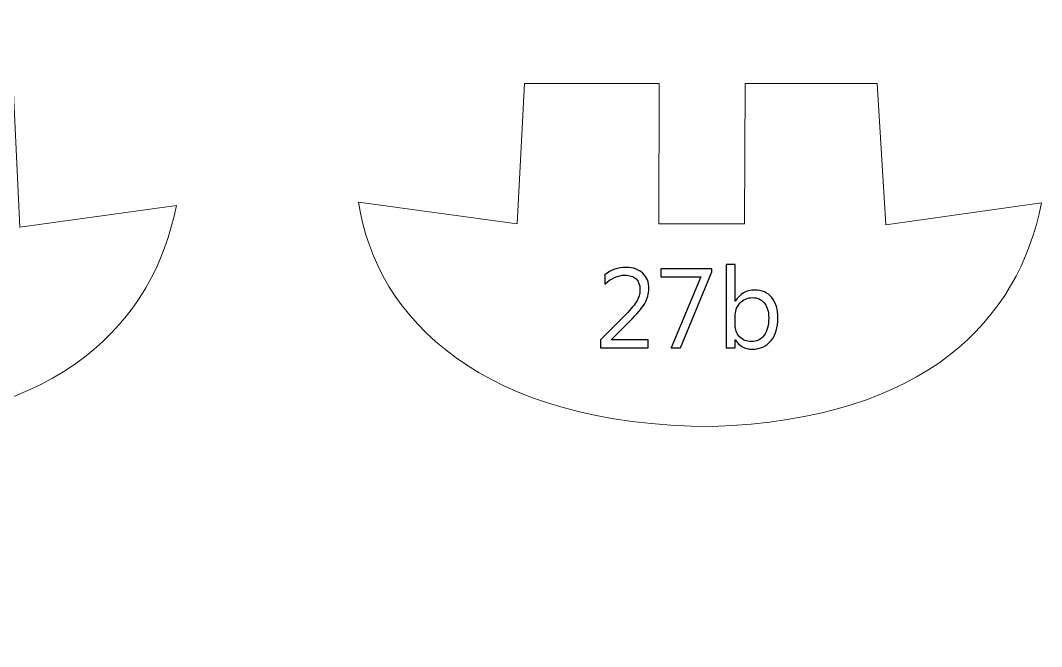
# Model space of a CAD drawing. Header units: centimetres. Extents: x -370 to 378, y -504 to 433.
# Drawn here: x 300.1 to 373.1, y 167.9 to 212.7 of the extents above; entities that cross this region are included whole.
import ezdxf

# ---------------------------------------------------------------- set-up
doc = ezdxf.new("R2010")
doc.units = ezdxf.units.CM
doc.header["$MEASUREMENT"] = 0
doc.layers.add('Camada 1', color=7, linetype='Continuous')
doc.layers.add('Camada 2', color=20, linetype='Continuous')

msp = doc.modelspace()

# ---------------------------------------------------------------- linework, layer by layer
at = {"layer": 'Camada 1', "lineweight": 9}
for points, knots in [([(216.721, 265.254), (216.721, 265.254), (230.116, 265.318), (230.116, 265.318), (230.116, 265.318), (230.116, 265.318), (230.103, 244.768), (230.103, 244.768), (230.103, 244.768), (230.103, 244.768), (236.36, 244.767), (236.36, 244.767), (236.36, 244.767), (236.36, 244.767), (236.371, 265.182), (236.371, 265.182), (236.371, 265.182), (236.371, 265.182), (256.209, 265.182), (256.209, 265.182), (256.209, 265.182), (256.209, 265.182), (256.209, 244.767), (256.209, 244.767), (256.209, 244.767), (256.209, 244.767), (262.443, 244.768), (262.443, 244.768), (262.443, 244.768), (262.443, 244.768), (262.445, 265.213), (262.445, 265.213), (262.445, 265.213), (262.445, 265.213), (282.346, 265.204), (282.346, 265.204), (282.346, 265.204), (282.346, 265.204), (282.296, 244.775), (282.296, 244.775), (282.296, 244.775), (282.296, 244.775), (288.629, 244.768), (288.629, 244.768), (288.629, 244.768), (288.629, 244.768), (288.652, 265.258), (288.652, 265.258), (288.652, 265.258), (288.652, 265.258), (308.479, 265.277), (308.479, 265.277), (308.479, 265.277), (308.479, 265.277), (308.479, 244.77), (308.479, 244.77), (308.479, 244.77), (308.479, 244.77), (314.689, 244.774), (314.689, 244.774), (314.689, 244.774), (314.689, 244.774), (314.79, 265.253), (314.79, 265.253), (314.79, 265.253), (314.79, 265.253), (334.828, 265.214), (334.828, 265.214), (334.828, 265.214), (334.828, 265.214), (334.892, 244.769), (334.892, 244.769), (334.892, 244.769), (334.892, 244.769), (341.063, 244.77), (341.063, 244.77), (341.063, 244.77), (341.063, 244.77), (341.094, 265.214), (341.094, 265.214), (341.094, 265.214), (341.094, 265.214), (366.922, 265.225), (366.922, 265.225), (366.922, 265.225), (366.922, 265.225), (366.966, 256.867), (366.966, 256.867), (366.966, 256.867), (366.966, 256.867), (360.754, 256.873), (360.754, 256.873), (360.754, 256.873), (360.754, 256.873), (360.754, 232.292), (360.754, 232.292), (360.754, 232.292), (360.754, 232.292), (366.964, 232.296), (366.964, 232.296), (366.964, 232.296), (366.964, 232.296), (366.963, 224.01), (366.963, 224.01), (366.963, 224.01), (366.963, 224.01), (210.199, 224.007), (210.199, 224.007), (210.199, 224.007), (210.199, 224.007), (210.193, 236.573), (210.193, 236.573), (210.193, 236.573), (210.193, 236.573), (189.145, 236.573), (189.145, 236.573), (189.145, 236.573), (185.916, 236.501), (184.439, 233.061), (184.413, 226.826), (184.413, 226.826), (184.673, 216.628), (178.684, 212.355), (173.821, 212.903), (173.821, 212.903), (173.821, 212.903), (176.697, 236.149), (176.697, 236.149), (176.697, 236.149), (176.697, 236.149), (170.539, 236.789), (170.539, 236.789), (170.539, 236.789), (170.539, 236.789), (168.49, 221.602), (168.49, 221.602), (168.49, 221.602), (168.49, 221.602), (4.291, 221.42), (4.291, 221.42), (4.291, 221.42), (4.291, 221.42), (4.288, 209.376), (4.288, 209.376), (4.288, 209.376), (4.288, 209.376), (-1.971, 209.374), (-1.971, 209.374), (-1.971, 209.374), (-1.971, 209.374), (-2.239, 168.069), (-2.239, 168.069), (-2.239, 168.069), (-2.239, 168.069), (-66.592, 160.863), (-66.592, 160.863), (-66.592, 160.863), (-66.592, 160.863), (-120.101, 160.892), (-120.101, 160.892), (-120.101, 160.892), (-122.907, 159.848), (-124.083, 157.497), (-123.291, 153.568), (-123.291, 153.568), (-123.291, 153.568), (-121.417, 147.705), (-121.417, 147.705), (-121.417, 147.705), (-119.664, 142.218), (-119.162, 139.073), (-123.559, 137.253), (-123.559, 137.253), (-123.559, 137.253), (-131.456, 134.303), (-131.456, 134.303), (-131.456, 134.303), (-142.328, 129.369), (-143.928, 118.845), (-139.185, 104.494), (-139.185, 104.494), (-136.723, 96.587), (-139.695, 91.079), (-144.309, 92.767), (-144.309, 92.767), (-144.309, 92.767), (-196.019, 110.18), (-196.019, 110.18), (-196.019, 110.18), (-194.826, 114.677), (-193.391, 119.174), (-191.716, 123.67), (-191.716, 123.67), (-191.716, 123.67), (-176.995, 117.362), (-176.995, 117.362), (-176.995, 117.362), (-176.995, 117.362), (-174.937, 123.295), (-174.937, 123.295), (-174.937, 123.295), (-174.937, 123.295), (-189.72, 129.603), (-189.72, 129.603), (-189.72, 129.603), (-187.47, 134.471), (-185.1, 139.218), (-182.609, 143.842), (-182.609, 143.842), (-182.609, 143.842), (-167.889, 135.786), (-167.889, 135.786), (-167.889, 135.786), (-167.889, 135.786), (-164.645, 141.095), (-164.645, 141.095), (-164.645, 141.095), (-164.645, 141.095), (-179.178, 149.214), (-179.178, 149.214), (-179.178, 149.214), (-176.797, 153.396), (-174.316, 157.382), (-171.694, 161.08), (-171.694, 161.08), (-171.694, 161.08), (-158.221, 152.024), (-158.221, 152.024), (-158.221, 152.024), (-158.221, 152.024), (-154.852, 157.145), (-154.852, 157.145), (-154.852, 157.145), (-154.852, 157.145), (-168.138, 166.201), (-168.138, 166.201), (-168.138, 166.201), (-165.271, 169.951), (-162.563, 173.777), (-160.029, 177.692), (-160.029, 177.692), (-160.029, 177.692), (-146.12, 169.011), (-146.12, 169.011), (-146.12, 169.011), (-146.12, 169.011), (-143.438, 174.444), (-143.438, 174.444), (-143.438, 174.444), (-143.438, 174.444), (-157.035, 183.25), (-157.035, 183.25), (-157.035, 183.25), (-151.695, 195.771), (-155.396, 206.053), (-170.299, 212.164), (-170.299, 212.164), (-196.331, 218.03), (-225.837, 215.086), (-252.767, 201.797), (-252.767, 201.797), (-272.125, 191.19), (-291.085, 177.8), (-311.371, 166), (-311.371, 166), (-321.658, 159.339), (-331.851, 153.367), (-342.736, 148.568), (-342.736, 148.568), (-346.86, 147.224), (-349.73, 146.708), (-351.28, 147.57), (-351.28, 147.57), (-360.973, 156.269), (-365.918, 177.156), (-365.135, 212.753), (-365.135, 212.753), (-363.041, 242.961), (-358.027, 262.687), (-349.489, 269.76), (-349.489, 269.76), (-341.694, 272.706), (-312.337, 273.158), (-268.236, 269.823), (-268.236, 269.823), (-238.219, 267.466), (-208.36, 264.64), (-178.599, 261.521), (-178.599, 261.521), (-161.15, 259.512), (-146.663, 274.84), (-133.661, 298.457), (-133.661, 298.457), (-137.932, 299.192), (-140.952, 302.511), (-141.329, 309.219), (-141.329, 309.219), (-141.246, 317.163), (-137.792, 321.124), (-131.21, 321.7), (-131.21, 321.7), (-128.465, 321.723), (-125.72, 321.692), (-122.976, 321.377), (-122.976, 321.377), (-119.251, 320.932), (-117.518, 322.574), (-117.641, 327.134), (-117.641, 327.134), (-117.641, 327.134), (-117.584, 336.153), (-117.584, 336.153), (-117.584, 336.153), (-117.584, 336.153), (-110.776, 336.152), (-110.776, 336.152), (-110.776, 336.152), (-110.776, 336.152), (-110.773, 349.137), (-110.773, 349.137), (-110.773, 349.137), (-110.773, 349.137), (-99.344, 349.13), (-99.344, 349.13), (-99.344, 349.13), (-99.344, 349.13), (-88.153, 362.878), (-88.153, 362.878), (-88.153, 362.878), (-88.153, 362.878), (-34.119, 362.869), (-34.119, 362.869), (-34.119, 362.869), (-34.119, 362.869), (-34.106, 340.512), (-34.106, 340.512), (-34.106, 340.512), (-34.106, 340.512), (-27.597, 340.514), (-27.597, 340.514), (-27.597, 340.514), (-27.597, 340.514), (-27.691, 325.715), (-27.691, 325.715), (-27.691, 325.715), (-27.873, 322.531), (-30.047, 321.13), (-33.358, 320.596), (-33.358, 320.596), (-33.358, 320.596), (-44.151, 320.594), (-44.151, 320.594), (-44.151, 320.594), (-44.151, 320.594), (-44.155, 311.191), (-44.155, 311.191), (-44.155, 311.191), (-44.155, 311.191), (-32.849, 311.191), (-32.849, 311.191), (-32.849, 311.191), (-18.571, 310.629), (-10.255, 308.442), (-6.272, 303.592), (-6.272, 303.592), (-3.714, 300.56), (-2.148, 297.196), (-2.032, 293.351), (-2.032, 293.351), (-2.032, 293.351), (-1.901, 274.856), (-1.901, 274.856), (-1.901, 274.856), (-1.901, 274.856), (4.408, 274.86), (4.408, 274.86), (4.408, 274.86), (4.408, 274.86), (4.426, 260.305), (4.426, 260.305), (4.426, 260.305), (4.426, 260.305), (175.044, 260.301), (175.044, 260.301), (175.044, 260.301), (175.044, 260.301), (175.017, 268.365), (175.017, 268.365), (175.017, 268.365), (179.182, 281.411), (183.274, 295.03), (187.51, 307.504), (187.51, 307.504), (189.372, 313.034), (192.544, 316.081), (197.008, 315.926), (197.008, 315.926), (202.874, 315.367), (206.189, 311.724), (207.985, 306.102), (207.985, 306.102), (211.365, 293.082), (213.787, 278.849), (216.721, 265.254)], [0, 0, 0, 0, 0.009804, 0.009804, 0.009804, 0.009804, 0.019608, 0.019608, 0.019608, 0.019608, 0.029412, 0.029412, 0.029412, 0.029412, 0.039216, 0.039216, 0.039216, 0.039216, 0.04902, 0.04902, 0.04902, 0.04902, 0.058824, 0.058824, 0.058824, 0.058824, 0.068627, 0.068627, 0.068627, 0.068627, 0.078431, 0.078431, 0.078431, 0.078431, 0.088235, 0.088235, 0.088235, 0.088235, 0.098039, 0.098039, 0.098039, 0.098039, 0.107843, 0.107843, 0.107843, 0.107843, 0.117647, 0.117647, 0.117647, 0.117647, 0.127451, 0.127451, 0.127451, 0.127451, 0.137255, 0.137255, 0.137255, 0.137255, 0.147059, 0.147059, 0.147059, 0.147059, 0.156863, 0.156863, 0.156863, 0.156863, 0.166667, 0.166667, 0.166667, 0.166667, 0.176471, 0.176471, 0.176471, 0.176471, 0.186275, 0.186275, 0.186275, 0.186275, 0.196078, 0.196078, 0.196078, 0.196078, 0.205882, 0.205882, 0.205882, 0.205882, 0.215686, 0.215686, 0.215686, 0.215686, 0.22549, 0.22549, 0.22549, 0.22549, 0.235294, 0.235294, 0.235294, 0.235294, 0.245098, 0.245098, 0.245098, 0.245098, 0.254902, 0.254902, 0.254902, 0.254902, 0.264706, 0.264706, 0.264706, 0.264706, 0.27451, 0.27451, 0.27451, 0.27451, 0.284314, 0.284314, 0.284314, 0.284314, 0.294118, 0.294118, 0.294118, 0.294118, 0.303922, 0.303922, 0.303922, 0.303922, 0.313725, 0.313725, 0.313725, 0.313726, 0.323529, 0.323529, 0.323529, 0.323529, 0.333333, 0.333333, 0.333333, 0.333333, 0.343137, 0.343137, 0.343137, 0.343137, 0.352941, 0.352941, 0.352941, 0.352941, 0.362745, 0.362745, 0.362745, 0.362745, 0.372549, 0.372549, 0.372549, 0.372549, 0.382353, 0.382353, 0.382353, 0.382353, 0.392157, 0.392157, 0.392157, 0.392157, 0.401961, 0.401961, 0.401961, 0.401961, 0.411765, 0.411765, 0.411765, 0.411765, 0.421569, 0.421569, 0.421569, 0.421569, 0.431373, 0.431373, 0.431373, 0.431373, 0.441176, 0.441176, 0.441176, 0.441176, 0.45098, 0.45098, 0.45098, 0.45098, 0.460784, 0.460784, 0.460784, 0.460784, 0.470588, 0.470588, 0.470588, 0.470588, 0.480392, 0.480392, 0.480392, 0.480392, 0.490196, 0.490196, 0.490196, 0.490196, 0.5, 0.5, 0.5, 0.5, 0.509804, 0.509804, 0.509804, 0.509804, 0.519608, 0.519608, 0.519608, 0.519608, 0.529412, 0.529412, 0.529412, 0.529412, 0.539216, 0.539216, 0.539216, 0.539216, 0.54902, 0.54902, 0.54902, 0.54902, 0.558824, 0.558824, 0.558824, 0.558824, 0.568627, 0.568627, 0.568627, 0.568627, 0.578431, 0.578431, 0.578431, 0.578431, 0.588235, 0.588235, 0.588235, 0.588235, 0.598039, 0.598039, 0.598039, 0.598039, 0.607843, 0.607843, 0.607843, 0.607843, 0.617647, 0.617647, 0.617647, 0.617647, 0.627451, 0.627451, 0.627451, 0.627451, 0.637255, 0.637255, 0.637255, 0.637255, 0.647059, 0.647059, 0.647059, 0.647059, 0.656863, 0.656863, 0.656863, 0.656863, 0.666667, 0.666667, 0.666667, 0.666667, 0.676471, 0.676471, 0.676471, 0.676471, 0.686275, 0.686275, 0.686275, 0.686275, 0.696078, 0.696078, 0.696078, 0.696078, 0.705882, 0.705882, 0.705882, 0.705882, 0.715686, 0.715686, 0.715686, 0.715686, 0.72549, 0.72549, 0.72549, 0.72549, 0.735294, 0.735294, 0.735294, 0.735294, 0.745098, 0.745098, 0.745098, 0.745098, 0.754902, 0.754902, 0.754902, 0.754902, 0.764706, 0.764706, 0.764706, 0.764706, 0.77451, 0.77451, 0.77451, 0.77451, 0.784314, 0.784314, 0.784314, 0.784314, 0.794118, 0.794118, 0.794118, 0.794118, 0.803922, 0.803922, 0.803922, 0.803922, 0.813725, 0.813725, 0.813725, 0.813726, 0.823529, 0.823529, 0.823529, 0.823529, 0.833333, 0.833333, 0.833333, 0.833333, 0.843137, 0.843137, 0.843137, 0.843137, 0.852941, 0.852941, 0.852941, 0.852941, 0.862745, 0.862745, 0.862745, 0.862745, 0.872549, 0.872549, 0.872549, 0.872549, 0.882353, 0.882353, 0.882353, 0.882353, 0.892157, 0.892157, 0.892157, 0.892157, 0.901961, 0.901961, 0.901961, 0.901961, 0.911765, 0.911765, 0.911765, 0.911765, 0.921569, 0.921569, 0.921569, 0.921569, 0.931373, 0.931373, 0.931373, 0.931373, 0.941176, 0.941176, 0.941176, 0.941176, 0.95098, 0.95098, 0.95098, 0.95098, 0.960784, 0.960784, 0.960784, 0.960784, 0.970588, 0.970588, 0.970588, 0.970588, 0.980392, 0.980392, 0.980392, 0.980392, 1, 1, 1, 1]), ([(336.132, 208.207), (336.132, 208.207), (345.755, 208.205), (345.755, 208.205), (345.755, 208.205), (345.755, 208.205), (345.733, 198.159), (345.733, 198.159), (345.733, 198.159), (345.733, 198.159), (351.848, 198.162), (351.848, 198.162), (351.848, 198.162), (351.848, 198.162), (351.908, 208.203), (351.908, 208.203), (351.908, 208.203), (351.908, 208.203), (361.334, 208.207), (361.334, 208.207), (361.334, 208.207), (361.334, 208.207), (361.953, 198.108), (361.953, 198.108), (361.953, 198.108), (361.953, 198.108), (373.096, 199.662), (373.096, 199.662), (373.096, 199.662), (371.449, 191.373), (364.909, 184.169), (349.551, 183.685), (349.551, 183.685), (333.241, 183.711), (325.486, 191.382), (324.273, 199.711), (324.273, 199.711), (324.273, 199.711), (335.6, 198.173), (335.6, 198.173), (335.6, 198.173), (335.6, 198.173), (336.132, 208.207), (336.132, 208.207)], [0, 0, 0, 0, 0.083333, 0.083333, 0.083333, 0.083333, 0.166667, 0.166667, 0.166667, 0.166667, 0.25, 0.25, 0.25, 0.25, 0.333333, 0.333333, 0.333333, 0.333333, 0.416667, 0.416667, 0.416667, 0.416667, 0.5, 0.5, 0.5, 0.5, 0.583333, 0.583333, 0.583333, 0.583333, 0.666667, 0.666667, 0.666667, 0.666667, 0.75, 0.75, 0.75, 0.75, 0.833333, 0.833333, 0.833333, 0.833333, 1, 1, 1, 1]), ([(274.606, 208.028), (274.606, 208.028), (283.993, 208.026), (283.993, 208.026), (283.993, 208.026), (283.993, 208.026), (283.972, 197.98), (283.972, 197.98), (283.972, 197.98), (283.972, 197.98), (290.183, 197.983), (290.183, 197.983), (290.183, 197.983), (290.183, 197.983), (290.243, 208.024), (290.243, 208.024), (290.243, 208.024), (290.243, 208.024), (299.586, 208.028), (299.586, 208.028), (299.586, 208.028), (299.586, 208.028), (300.049, 197.929), (300.049, 197.929), (300.049, 197.929), (300.049, 197.929), (311.245, 199.483), (311.245, 199.483), (311.245, 199.483), (309.612, 191.194), (303.13, 184.143), (287.907, 183.658), (287.907, 183.658), (271.739, 183.684), (264.053, 191.05), (262.851, 199.38), (262.851, 199.38), (262.851, 199.38), (274.078, 197.994), (274.078, 197.994), (274.078, 197.994), (274.078, 197.994), (274.606, 208.028), (274.606, 208.028)], [0, 0, 0, 0, 0.083333, 0.083333, 0.083333, 0.083333, 0.166667, 0.166667, 0.166667, 0.166667, 0.25, 0.25, 0.25, 0.25, 0.333333, 0.333333, 0.333333, 0.333333, 0.416667, 0.416667, 0.416667, 0.416667, 0.5, 0.5, 0.5, 0.5, 0.583333, 0.583333, 0.583333, 0.583333, 0.666667, 0.666667, 0.666667, 0.666667, 0.75, 0.75, 0.75, 0.75, 0.833333, 0.833333, 0.833333, 0.833333, 1, 1, 1, 1])]:
    msp.add_open_spline(points, degree=3, knots=knots, dxfattribs=at)
at = {"layer": 'Camada 2'}
for points, knots in [([(344.975, 189.304), (344.975, 189.304), (341.571, 189.304), (341.571, 189.304), (341.571, 189.304), (341.571, 189.304), (341.571, 189.876), (341.571, 189.876), (341.571, 189.876), (341.571, 189.876), (343.216, 191.527), (343.216, 191.527), (343.216, 191.527), (343.637, 191.947), (343.937, 192.297), (344.116, 192.577), (344.116, 192.577), (344.296, 192.856), (344.386, 193.156), (344.386, 193.473), (344.386, 193.473), (344.386, 193.798), (344.293, 194.051), (344.106, 194.23), (344.106, 194.23), (343.919, 194.408), (343.655, 194.497), (343.311, 194.497), (343.311, 194.497), (342.806, 194.497), (342.324, 194.282), (341.862, 193.852), (341.862, 193.852), (341.862, 193.852), (341.862, 194.529), (341.862, 194.529), (341.862, 194.529), (342.302, 194.874), (342.816, 195.046), (343.4, 195.046), (343.4, 195.046), (343.905, 195.046), (344.301, 194.909), (344.59, 194.636), (344.59, 194.636), (344.879, 194.363), (345.023, 193.996), (345.023, 193.536), (345.023, 193.536), (345.023, 193.175), (344.923, 192.82), (344.723, 192.474), (344.723, 192.474), (344.524, 192.129), (344.165, 191.7), (343.648, 191.188), (343.648, 191.188), (343.648, 191.188), (342.345, 189.9), (342.345, 189.9), (342.345, 189.9), (342.345, 189.9), (342.345, 189.884), (342.345, 189.884), (342.345, 189.884), (342.345, 189.884), (344.975, 189.884), (344.975, 189.884), (344.975, 189.884), (344.975, 189.884), (344.975, 189.304), (344.975, 189.304)], [0, 0, 0, 0, 0.052632, 0.052632, 0.052632, 0.052632, 0.105263, 0.105263, 0.105263, 0.105263, 0.157895, 0.157895, 0.157895, 0.157895, 0.210526, 0.210526, 0.210526, 0.210526, 0.263158, 0.263158, 0.263158, 0.263158, 0.315789, 0.315789, 0.315789, 0.315789, 0.368421, 0.368421, 0.368421, 0.368421, 0.421053, 0.421053, 0.421053, 0.421053, 0.473684, 0.473684, 0.473684, 0.473684, 0.526316, 0.526316, 0.526316, 0.526316, 0.578947, 0.578947, 0.578947, 0.578947, 0.631579, 0.631579, 0.631579, 0.631579, 0.684211, 0.684211, 0.684211, 0.684211, 0.736842, 0.736842, 0.736842, 0.736842, 0.789474, 0.789474, 0.789474, 0.789474, 0.842105, 0.842105, 0.842105, 0.842105, 0.894737, 0.894737, 0.894737, 0.894737, 1, 1, 1, 1]), ([(349.515, 194.746), (349.515, 194.746), (347.281, 189.304), (347.281, 189.304), (347.281, 189.304), (347.281, 189.304), (346.612, 189.304), (346.612, 189.304), (346.612, 189.304), (346.612, 189.304), (348.725, 194.368), (348.725, 194.368), (348.725, 194.368), (348.725, 194.368), (345.878, 194.368), (345.878, 194.368), (345.878, 194.368), (345.878, 194.368), (345.878, 194.949), (345.878, 194.949), (345.878, 194.949), (345.878, 194.949), (349.515, 194.949), (349.515, 194.949), (349.515, 194.949), (349.515, 194.949), (349.515, 194.746), (349.515, 194.746)], [0, 0, 0, 0, 0.125, 0.125, 0.125, 0.125, 0.25, 0.25, 0.25, 0.25, 0.375, 0.375, 0.375, 0.375, 0.5, 0.5, 0.5, 0.5, 0.625, 0.625, 0.625, 0.625, 0.75, 0.75, 0.75, 0.75, 1, 1, 1, 1]), ([(351.2, 189.882), (351.2, 189.882), (351.184, 189.882), (351.184, 189.882), (351.184, 189.882), (351.184, 189.882), (351.184, 189.304), (351.184, 189.304), (351.184, 189.304), (351.184, 189.304), (350.539, 189.304), (350.539, 189.304), (350.539, 189.304), (350.539, 189.304), (350.539, 195.271), (350.539, 195.271), (350.539, 195.271), (350.539, 195.271), (351.184, 195.271), (351.184, 195.271), (351.184, 195.271), (351.184, 195.271), (351.184, 192.632), (351.184, 192.632), (351.184, 192.632), (351.184, 192.632), (351.2, 192.632), (351.2, 192.632), (351.2, 192.632), (351.518, 193.165), (351.983, 193.433), (352.594, 193.433), (352.594, 193.433), (353.112, 193.433), (353.516, 193.253), (353.809, 192.891), (353.809, 192.891), (354.102, 192.53), (354.249, 192.046), (354.249, 191.438), (354.249, 191.438), (354.249, 190.763), (354.085, 190.222), (353.757, 189.816), (353.757, 189.816), (353.428, 189.41), (352.979, 189.207), (352.409, 189.207), (352.409, 189.207), (351.876, 189.207), (351.473, 189.431), (351.2, 189.882)], [0, 0, 0, 0, 0.071429, 0.071429, 0.071429, 0.071429, 0.142857, 0.142857, 0.142857, 0.142857, 0.214286, 0.214286, 0.214286, 0.214286, 0.285714, 0.285714, 0.285714, 0.285714, 0.357143, 0.357143, 0.357143, 0.357143, 0.428571, 0.428571, 0.428571, 0.428571, 0.5, 0.5, 0.5, 0.5, 0.571429, 0.571429, 0.571429, 0.571429, 0.642857, 0.642857, 0.642857, 0.642857, 0.714286, 0.714286, 0.714286, 0.714286, 0.785714, 0.785714, 0.785714, 0.785714, 0.857143, 0.857143, 0.857143, 0.857143, 1, 1, 1, 1]), ([(351.184, 191.513), (351.184, 191.513), (351.184, 190.949), (351.184, 190.949), (351.184, 190.949), (351.184, 190.614), (351.293, 190.331), (351.509, 190.097), (351.509, 190.097), (351.726, 189.864), (352.002, 189.747), (352.335, 189.747), (352.335, 189.747), (352.726, 189.747), (353.032, 189.898), (353.254, 190.197), (353.254, 190.197), (353.476, 190.498), (353.587, 190.915), (353.587, 191.45), (353.587, 191.45), (353.587, 191.901), (353.484, 192.254), (353.276, 192.509), (353.276, 192.509), (353.069, 192.765), (352.788, 192.892), (352.433, 192.892), (352.433, 192.892), (352.058, 192.892), (351.755, 192.762), (351.527, 192.5), (351.527, 192.5), (351.299, 192.238), (351.184, 191.909), (351.184, 191.513)], [0, 0, 0, 0, 0.1, 0.1, 0.1, 0.1, 0.2, 0.2, 0.2, 0.2, 0.3, 0.3, 0.3, 0.3, 0.4, 0.4, 0.4, 0.4, 0.5, 0.5, 0.5, 0.5, 0.6, 0.6, 0.6, 0.6, 0.7, 0.7, 0.7, 0.7, 0.8, 0.8, 0.8, 0.8, 1, 1, 1, 1])]:
    msp.add_open_spline(points, degree=3, knots=knots, dxfattribs=at)
at = {"layer": 'Camada 2', "lineweight": 9}
for points, knots in [([(344.975, 189.304), (344.975, 189.304), (341.571, 189.304), (341.571, 189.304), (341.571, 189.304), (341.571, 189.304), (341.571, 189.876), (341.571, 189.876), (341.571, 189.876), (341.571, 189.876), (343.216, 191.527), (343.216, 191.527), (343.216, 191.527), (343.637, 191.947), (343.937, 192.297), (344.116, 192.577), (344.116, 192.577), (344.296, 192.856), (344.386, 193.156), (344.386, 193.473), (344.386, 193.473), (344.386, 193.798), (344.293, 194.051), (344.106, 194.23), (344.106, 194.23), (343.919, 194.408), (343.655, 194.497), (343.311, 194.497), (343.311, 194.497), (342.806, 194.497), (342.324, 194.282), (341.862, 193.852), (341.862, 193.852), (341.862, 193.852), (341.862, 194.529), (341.862, 194.529), (341.862, 194.529), (342.302, 194.874), (342.816, 195.046), (343.4, 195.046), (343.4, 195.046), (343.905, 195.046), (344.301, 194.909), (344.59, 194.636), (344.59, 194.636), (344.879, 194.363), (345.023, 193.996), (345.023, 193.536), (345.023, 193.536), (345.023, 193.175), (344.923, 192.82), (344.723, 192.474), (344.723, 192.474), (344.524, 192.129), (344.165, 191.7), (343.648, 191.188), (343.648, 191.188), (343.648, 191.188), (342.345, 189.9), (342.345, 189.9), (342.345, 189.9), (342.345, 189.9), (342.345, 189.884), (342.345, 189.884), (342.345, 189.884), (342.345, 189.884), (344.975, 189.884), (344.975, 189.884), (344.975, 189.884), (344.975, 189.884), (344.975, 189.304), (344.975, 189.304)], [0, 0, 0, 0, 0.052632, 0.052632, 0.052632, 0.052632, 0.105263, 0.105263, 0.105263, 0.105263, 0.157895, 0.157895, 0.157895, 0.157895, 0.210526, 0.210526, 0.210526, 0.210526, 0.263158, 0.263158, 0.263158, 0.263158, 0.315789, 0.315789, 0.315789, 0.315789, 0.368421, 0.368421, 0.368421, 0.368421, 0.421053, 0.421053, 0.421053, 0.421053, 0.473684, 0.473684, 0.473684, 0.473684, 0.526316, 0.526316, 0.526316, 0.526316, 0.578947, 0.578947, 0.578947, 0.578947, 0.631579, 0.631579, 0.631579, 0.631579, 0.684211, 0.684211, 0.684211, 0.684211, 0.736842, 0.736842, 0.736842, 0.736842, 0.789474, 0.789474, 0.789474, 0.789474, 0.842105, 0.842105, 0.842105, 0.842105, 0.894737, 0.894737, 0.894737, 0.894737, 1, 1, 1, 1]), ([(349.515, 194.746), (349.515, 194.746), (347.281, 189.304), (347.281, 189.304), (347.281, 189.304), (347.281, 189.304), (346.612, 189.304), (346.612, 189.304), (346.612, 189.304), (346.612, 189.304), (348.725, 194.368), (348.725, 194.368), (348.725, 194.368), (348.725, 194.368), (345.878, 194.368), (345.878, 194.368), (345.878, 194.368), (345.878, 194.368), (345.878, 194.949), (345.878, 194.949), (345.878, 194.949), (345.878, 194.949), (349.515, 194.949), (349.515, 194.949), (349.515, 194.949), (349.515, 194.949), (349.515, 194.746), (349.515, 194.746)], [0, 0, 0, 0, 0.125, 0.125, 0.125, 0.125, 0.25, 0.25, 0.25, 0.25, 0.375, 0.375, 0.375, 0.375, 0.5, 0.5, 0.5, 0.5, 0.625, 0.625, 0.625, 0.625, 0.75, 0.75, 0.75, 0.75, 1, 1, 1, 1]), ([(351.2, 189.882), (351.2, 189.882), (351.184, 189.882), (351.184, 189.882), (351.184, 189.882), (351.184, 189.882), (351.184, 189.304), (351.184, 189.304), (351.184, 189.304), (351.184, 189.304), (350.539, 189.304), (350.539, 189.304), (350.539, 189.304), (350.539, 189.304), (350.539, 195.271), (350.539, 195.271), (350.539, 195.271), (350.539, 195.271), (351.184, 195.271), (351.184, 195.271), (351.184, 195.271), (351.184, 195.271), (351.184, 192.632), (351.184, 192.632), (351.184, 192.632), (351.184, 192.632), (351.2, 192.632), (351.2, 192.632), (351.2, 192.632), (351.518, 193.165), (351.983, 193.433), (352.594, 193.433), (352.594, 193.433), (353.112, 193.433), (353.516, 193.253), (353.809, 192.891), (353.809, 192.891), (354.102, 192.53), (354.249, 192.046), (354.249, 191.438), (354.249, 191.438), (354.249, 190.763), (354.085, 190.222), (353.757, 189.816), (353.757, 189.816), (353.428, 189.41), (352.979, 189.207), (352.409, 189.207), (352.409, 189.207), (351.876, 189.207), (351.473, 189.431), (351.2, 189.882)], [0, 0, 0, 0, 0.071429, 0.071429, 0.071429, 0.071429, 0.142857, 0.142857, 0.142857, 0.142857, 0.214286, 0.214286, 0.214286, 0.214286, 0.285714, 0.285714, 0.285714, 0.285714, 0.357143, 0.357143, 0.357143, 0.357143, 0.428571, 0.428571, 0.428571, 0.428571, 0.5, 0.5, 0.5, 0.5, 0.571429, 0.571429, 0.571429, 0.571429, 0.642857, 0.642857, 0.642857, 0.642857, 0.714286, 0.714286, 0.714286, 0.714286, 0.785714, 0.785714, 0.785714, 0.785714, 0.857143, 0.857143, 0.857143, 0.857143, 1, 1, 1, 1]), ([(351.184, 191.513), (351.184, 191.513), (351.184, 190.949), (351.184, 190.949), (351.184, 190.949), (351.184, 190.614), (351.293, 190.331), (351.509, 190.097), (351.509, 190.097), (351.726, 189.864), (352.002, 189.747), (352.335, 189.747), (352.335, 189.747), (352.726, 189.747), (353.032, 189.898), (353.254, 190.197), (353.254, 190.197), (353.476, 190.498), (353.587, 190.915), (353.587, 191.45), (353.587, 191.45), (353.587, 191.901), (353.484, 192.254), (353.276, 192.509), (353.276, 192.509), (353.069, 192.765), (352.788, 192.892), (352.433, 192.892), (352.433, 192.892), (352.058, 192.892), (351.755, 192.762), (351.527, 192.5), (351.527, 192.5), (351.299, 192.238), (351.184, 191.909), (351.184, 191.513)], [0, 0, 0, 0, 0.1, 0.1, 0.1, 0.1, 0.2, 0.2, 0.2, 0.2, 0.3, 0.3, 0.3, 0.3, 0.4, 0.4, 0.4, 0.4, 0.5, 0.5, 0.5, 0.5, 0.6, 0.6, 0.6, 0.6, 0.7, 0.7, 0.7, 0.7, 0.8, 0.8, 0.8, 0.8, 1, 1, 1, 1])]:
    msp.add_open_spline(points, degree=3, knots=knots, dxfattribs=at)

doc.saveas('drawing.dxf')
